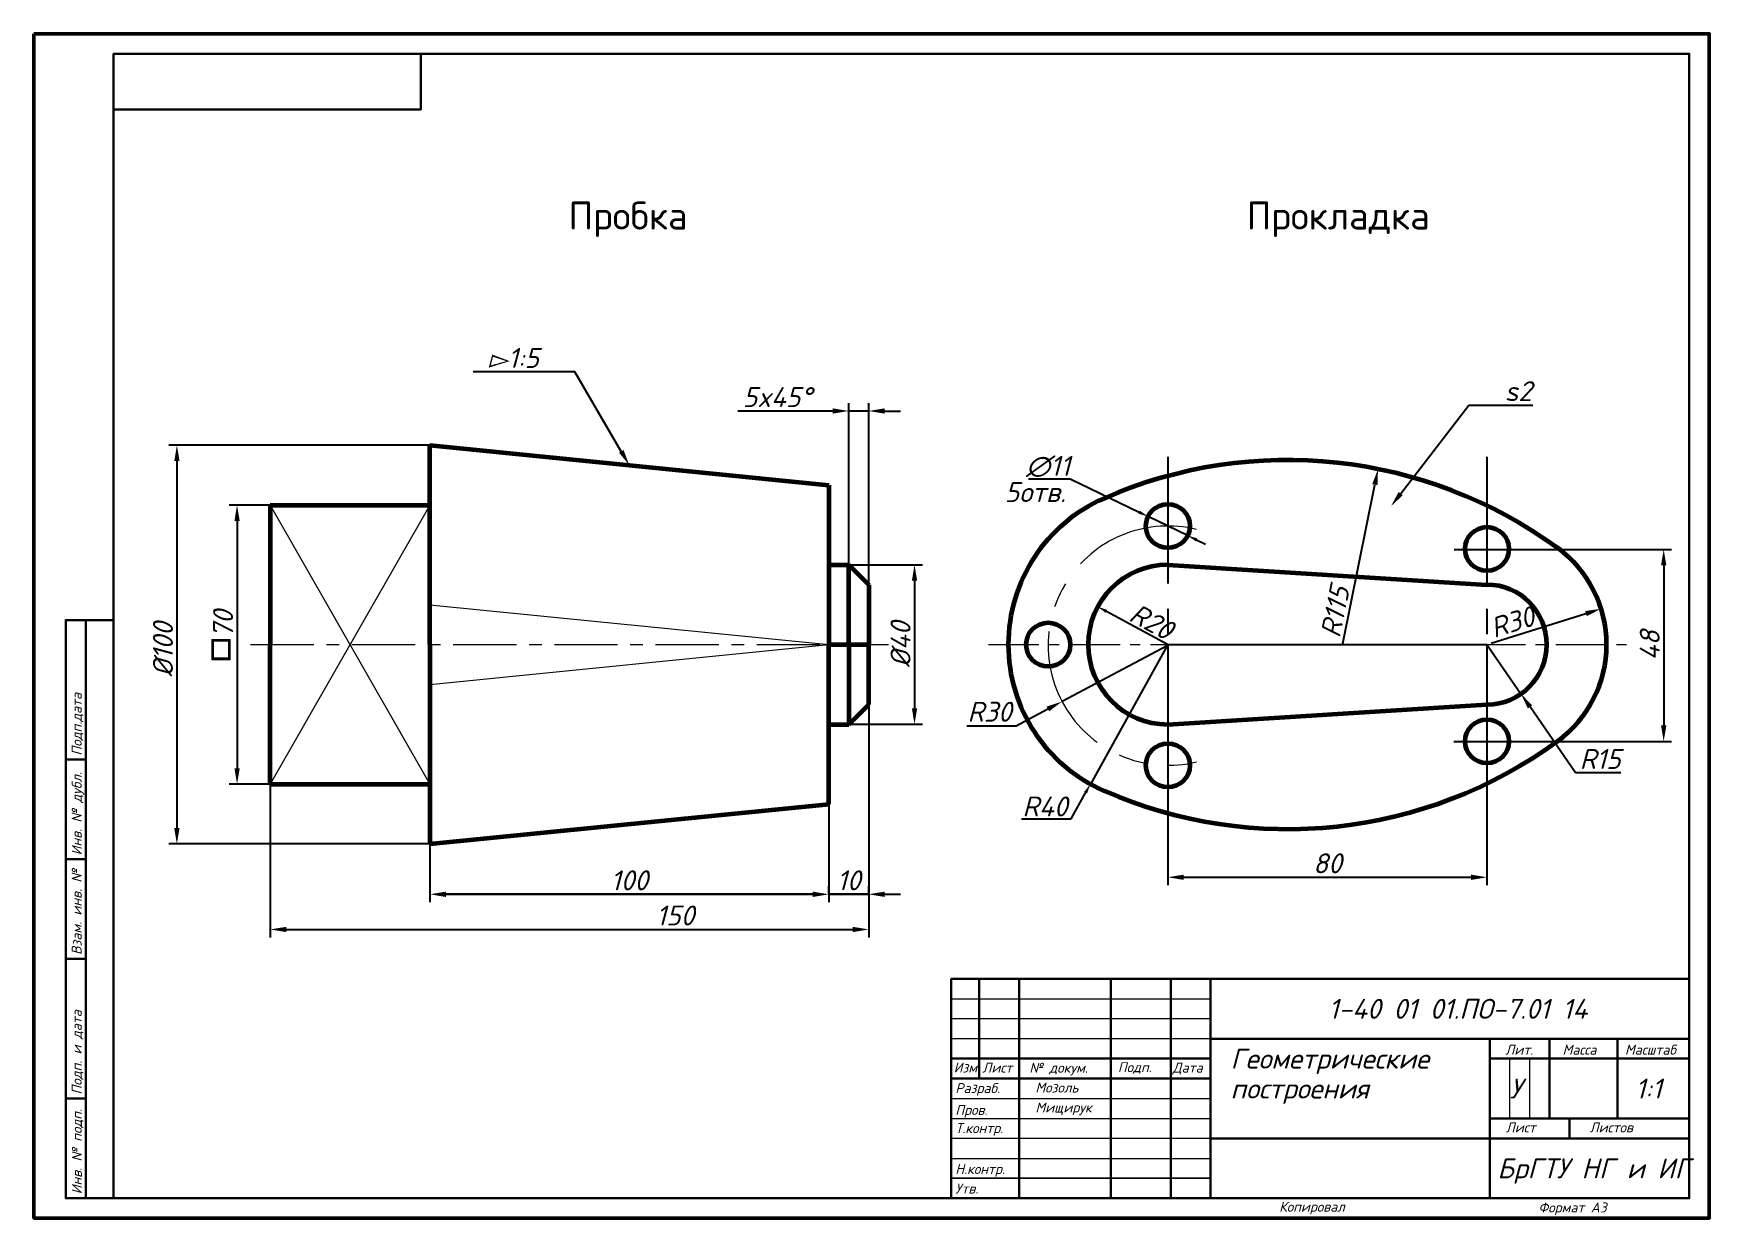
# Model space of a CAD drawing. Header units: millimetres. Extents: x -2 to 3464, y -388 to 765.
# Drawn here: x 6.4 to 430.6, y -367.6 to -70.6 of the extents above; entities that cross this region are included whole.
import ezdxf
from ezdxf import colors
from ezdxf.entities.mleader import LeaderData, LeaderLine
from ezdxf.math import Vec2, Vec3

# ---------------------------------------------------------------- set-up
doc = ezdxf.new("R2010")
doc.units = ezdxf.units.MM
doc.linetypes.add('осевая', pattern=[50.8, 31.75, -6.35, 6.35, -6.35])
doc.layers.add('MD_Видимые', color=7, linetype='Continuous', lineweight=50)
doc.styles.add('2.5мм', font='isocpeur.ttf', dxfattribs={"oblique": 15, "height": 2.5})
doc.styles.add('7мм', font='isocpeur.ttf', dxfattribs={"height": 7})
doc.styles.get("Standard").update_dxf_attribs({"font": 'isocpeur.ttf', "oblique": 15, "height": 5})
doc.dimstyles.new('ISO-25', dxfattribs={"dimtxt": 5, "dimasz": 2.5, "dimexe": 1.25, "dimexo": 0.625, "dimtad": 1, "dimtoh": 1, "dimtxsty": 'Standard', "dimcen": 2.5, "dimadec": 0, "dimazin": 0, "dimtfac": 1, "dimtmove": 0, "dimatfit": 3, "dimfxl": 1, "dimarcsym": 0})
doc.dimstyles.get("Standard").update_dxf_attribs({"dimtxt": 5, "dimasz": 4, "dimexe": 2, "dimexo": 0, "dimgap": 1, "dimtad": 1, "dimtoh": 1, "dimdec": 0, "dimzin": 0, "dimdsep": 46, "dimtxsty": 'Standard', "dimcen": 0, "dimadec": 0, "dimazin": 0, "dimtfac": 1, "dimtdec": 0, "dimtmove": 0, "dimatfit": 3, "dimfxl": 1, "dimtolj": 1, "dimtzin": 0, "dimarcsym": 0})

# ---------------------------------------------------------------- blocks, each defined once
blk = doc.blocks.new('*D101')
at = {"color": 0, "lineweight": -2, "transparency": 16777216}
for p, q in [((206.68, -165.18), (182.84, -165.18)), ((210.68, -208.75), (210.68, -163.18)), ((215.68, -165.18), (210.68, -165.18)), ((215.68, -208.75), (215.68, -163.18)), ((219.68, -165.18), (223.68, -165.18))]:
    blk.add_line(p, q, dxfattribs=at)
at = {"color": 0, "transparency": 16777216}
for points in [[(206.68, -164.51), (206.68, -165.84), (210.68, -165.18)], [(219.68, -164.51), (219.68, -165.84), (215.68, -165.18)]]:
    blk.add_solid(points, dxfattribs=at)
at = {"layer": 'Defpoints', "color": 0, "transparency": 16777216}
for p in [(210.68, -165.18), (210.68, -208.75), (215.68, -208.75)]:
    blk.add_point(p, dxfattribs=at)
at = {"color": 0, "lineweight": 13, "transparency": 16777216, "insert": (192.76, -161.68), "char_height": 5, "width": 9.8795, "attachment_point": 5}
blk.add_mtext('\\A1;5x45%%D', dxfattribs=at)
blk = doc.blocks.new('*D102')
at = {"color": 0, "lineweight": -2, "transparency": 16777216}
for p, q in [((105.68, -243.75), (105.68, -288.37)), ((205.68, -243.75), (205.68, -288.37)), ((201.68, -286.37), (109.68, -286.37))]:
    blk.add_line(p, q, dxfattribs=at)
at = {"color": 0, "transparency": 16777216}
for points in [[(109.68, -285.71), (109.68, -287.04), (105.68, -286.37)], [(201.68, -285.71), (201.68, -287.04), (205.68, -286.37)]]:
    blk.add_solid(points, dxfattribs=at)
at = {"layer": 'Defpoints', "color": 0, "transparency": 16777216}
for p in [(105.68, -243.75), (205.68, -243.75), (105.68, -286.37)]:
    blk.add_point(p, dxfattribs=at)
at = {"color": 0, "lineweight": 13, "transparency": 16777216, "insert": (155.68, -282.87), "char_height": 5, "attachment_point": 5}
blk.add_mtext('\\A1;100', dxfattribs=at)
blk = doc.blocks.new('*D96')
at = {"color": 0, "lineweight": -2, "transparency": 16777216}
for p, q in [((105.68, -258.12), (105.68, -288.37)), ((109.68, -286.37), (201.68, -286.37)), ((205.68, -286.37), (205.68, -284.37))]:
    blk.add_line(p, q, dxfattribs=at)
for points in [[(109.68, -285.71), (109.68, -287.04), (105.68, -286.37)], [(201.68, -285.71), (201.68, -287.04), (205.68, -286.37)]]:
    blk.add_solid(points, dxfattribs=at)
at = {"layer": 'Defpoints', "color": 0, "lineweight": -2, "transparency": 16777216}
for p in [(105.68, -258.12), (205.68, -286.37), (205.68, -286.37)]:
    blk.add_point(p, dxfattribs=at)
at = {"color": 0, "lineweight": 13, "transparency": 16777216, "insert": (155.68, -282.87), "char_height": 5, "attachment_point": 5}
blk.add_mtext('\\A1;100', dxfattribs=at)
blk = doc.blocks.new('*D97')
at = {"color": 0, "lineweight": -2, "transparency": 16777216}
for p, q in [((201.68, -286.37), (197.68, -286.37)), ((205.68, -286.37), (205.68, -284.37)), ((205.68, -286.37), (215.68, -286.37)), ((215.68, -286.37), (215.68, -284.37)), ((219.68, -286.37), (223.68, -286.37))]:
    blk.add_line(p, q, dxfattribs=at)
for points in [[(201.68, -285.71), (201.68, -287.04), (205.68, -286.37)], [(219.68, -285.71), (219.68, -287.04), (215.68, -286.37)]]:
    blk.add_solid(points, dxfattribs=at)
at = {"layer": 'Defpoints', "color": 0, "lineweight": -2, "transparency": 16777216}
for p in [(205.68, -286.37), (215.68, -286.37), (215.68, -286.37)]:
    blk.add_point(p, dxfattribs=at)
at = {"color": 0, "lineweight": 13, "transparency": 16777216, "insert": (210.68, -282.87), "char_height": 5, "attachment_point": 5}
blk.add_mtext('\\A1;10', dxfattribs=at)
blk = doc.blocks.new('*D103')
at = {"color": 0, "lineweight": -2, "transparency": 16777216}
for p, q in [((210.68, -203.75), (229.17, -203.75)), ((227.17, -207.75), (227.17, -239.75)), ((210.68, -243.75), (229.17, -243.75))]:
    blk.add_line(p, q, dxfattribs=at)
at = {"color": 0, "transparency": 16777216}
for points in [[(226.51, -207.75), (227.84, -207.75), (227.17, -203.75)], [(226.51, -239.75), (227.84, -239.75), (227.17, -243.75)]]:
    blk.add_solid(points, dxfattribs=at)
at = {"layer": 'Defpoints', "color": 0, "transparency": 16777216}
for p in [(210.68, -203.75), (210.68, -243.75), (227.17, -243.75)]:
    blk.add_point(p, dxfattribs=at)
at = {"color": 0, "lineweight": 13, "transparency": 16777216, "insert": (223.67, -223.75), "char_height": 5, "attachment_point": 5, "rotation": 90}
blk.add_mtext('\\A1;%%C40', dxfattribs=at)
blk = doc.blocks.new('*D98')
at = {"color": 0, "lineweight": -2, "transparency": 16777216}
for p, q in [((362.42, -199.9), (416.98, -199.9)), ((414.98, -203.9), (414.98, -244.02)), ((362.41, -248.02), (416.98, -248.02))]:
    blk.add_line(p, q, dxfattribs=at)
at = {"color": 0, "transparency": 16777216}
for points in [[(414.32, -203.9), (415.65, -203.9), (414.98, -199.9)], [(414.32, -244.02), (415.65, -244.02), (414.98, -248.02)]]:
    blk.add_solid(points, dxfattribs=at)
at = {"layer": 'Defpoints', "color": 0, "transparency": 16777216}
for p in [(362.42, -199.9), (362.41, -248.02), (414.98, -248.02)]:
    blk.add_point(p, dxfattribs=at)
at = {"color": 0, "lineweight": 13, "transparency": 16777216, "insert": (411.48, -223.96), "char_height": 5, "attachment_point": 5, "rotation": 90}
blk.add_mtext('\\A1;48', dxfattribs=at)
blk = doc.blocks.new('*D104')
at = {"color": 0, "lineweight": -2, "transparency": 16777216}
for p, q in [((290.68, -223.75), (290.68, -284.1)), ((370.68, -223.75), (370.68, -284.1)), ((294.68, -282.1), (366.68, -282.1))]:
    blk.add_line(p, q, dxfattribs=at)
at = {"color": 0, "transparency": 16777216}
for points in [[(294.68, -281.44), (294.68, -282.77), (290.68, -282.1)], [(366.68, -281.44), (366.68, -282.77), (370.68, -282.1)]]:
    blk.add_solid(points, dxfattribs=at)
at = {"layer": 'Defpoints', "color": 0, "transparency": 16777216}
for p in [(290.68, -223.75), (370.68, -223.75), (370.68, -282.1)]:
    blk.add_point(p, dxfattribs=at)
at = {"color": 0, "lineweight": 13, "transparency": 16777216, "insert": (330.68, -278.6), "char_height": 5, "attachment_point": 5}
blk.add_mtext('\\A1;80', dxfattribs=at)
blk = doc.blocks.new('*D105')
at = {"color": 0, "lineweight": -2, "transparency": 16777216}
for p, q in [((290.68, -224.02), (264.15, -238.03)), ((252.65, -244.1), (260.61, -239.89)), ((240.31, -244.1), (252.65, -244.1))]:
    blk.add_line(p, q, dxfattribs=at)
blk.add_solid([(260.3, -239.3), (260.92, -240.48), (264.15, -238.03)], dxfattribs=at)
at = {"layer": 'Defpoints', "color": 0, "lineweight": -2, "transparency": 16777216}
for p in [(290.68, -224.02), (264.15, -238.03)]:
    blk.add_point(p, dxfattribs=at)
at = {"color": 0, "lineweight": 13, "transparency": 16777216, "insert": (245.98, -240.6), "char_height": 5, "attachment_point": 5}
blk.add_mtext('\\A1;R30', dxfattribs=at)
blk = doc.blocks.new('*D99')
at = {"color": 0, "lineweight": -2, "transparency": 16777216}
for p, q in [((370.68, -223.75), (379.2, -236.1)), ((392.89, -255.94), (381.47, -239.39)), ((404.23, -255.94), (392.89, -255.94))]:
    blk.add_line(p, q, dxfattribs=at)
blk.add_solid([(382.02, -239.01), (380.92, -239.77), (379.2, -236.1)], dxfattribs=at)
at = {"layer": 'Defpoints', "color": 0, "lineweight": -2, "transparency": 16777216}
for p in [(370.68, -223.75), (379.2, -236.1)]:
    blk.add_point(p, dxfattribs=at)
at = {"color": 0, "lineweight": 13, "transparency": 16777216, "insert": (399.06, -252.44), "char_height": 5, "attachment_point": 5}
blk.add_mtext('\\A1;R15', dxfattribs=at)
blk = doc.blocks.new('*D106')
at = {"color": 0, "lineweight": -2, "transparency": 16777216}
blk.add_line((371.7, -223.43), (395.49, -215.98), dxfattribs=at)
blk.add_solid([(395.29, -215.34), (395.69, -216.61), (399.3, -214.78)], dxfattribs=at)
at = {"layer": 'Defpoints', "color": 0, "lineweight": -2, "transparency": 16777216}
for p in [(399.3, -214.78), (370.68, -223.75)]:
    blk.add_point(p, dxfattribs=at)
at = {"color": 0, "lineweight": 13, "transparency": 16777216, "insert": (377.02, -218.1), "char_height": 5, "attachment_point": 5, "rotation": 17.4013}
blk.add_mtext('\\A1;R30', dxfattribs=at)
blk = doc.blocks.new('*D107')
at = {"color": 0, "lineweight": -2, "transparency": 16777216}
blk.add_line((334.56, -223.48), (342.57, -183.67), dxfattribs=at)
blk.add_solid([(341.92, -183.54), (343.23, -183.8), (343.36, -179.75)], dxfattribs=at)
at = {"layer": 'Defpoints', "color": 0, "lineweight": -2, "transparency": 16777216}
for p in [(343.36, -179.75), (320.68, -292.49)]:
    blk.add_point(p, dxfattribs=at)
at = {"color": 0, "lineweight": 13, "transparency": 16777216, "insert": (332.6, -215.52), "char_height": 5, "attachment_point": 5, "rotation": 78.6224}
blk.add_mtext('\\A1;R115', dxfattribs=at)
blk = doc.blocks.new('*D108')
at = {"color": 0, "lineweight": -2, "transparency": 16777216}
for p, q in [((255.73, -182.21), (266.19, -182.21)), ((266.19, -182.21), (283.47, -190.54)), ((295.63, -196.41), (285.72, -191.63)), ((297.88, -197.49), (300.14, -198.58))]:
    blk.add_line(p, q, dxfattribs=at)
for points in [[(283.65, -190.17), (283.29, -190.92), (285.72, -191.63)], [(298.06, -197.12), (297.7, -197.87), (295.63, -196.41)]]:
    blk.add_solid(points, dxfattribs=at)
at = {"layer": 'Defpoints', "color": 0, "lineweight": -2, "transparency": 16777216}
for p in [(285.72, -191.63), (295.63, -196.41)]:
    blk.add_point(p, dxfattribs=at)
at = {"color": 0, "lineweight": 13, "transparency": 16777216, "insert": (260.65, -179.09), "char_height": 5, "attachment_point": 5}
blk.add_mtext('∅11', dxfattribs=at)
blk = doc.blocks.new('*D109')
at = {"color": 0, "lineweight": -2, "transparency": 16777216}
blk.add_line((290.63, -223.72), (275.29, -215.43), dxfattribs=at)
blk.add_solid([(275.48, -215.06), (275.09, -215.79), (273.09, -214.24)], dxfattribs=at)
at = {"layer": 'Defpoints', "color": 0, "lineweight": -2, "transparency": 16777216}
for p in [(273.09, -214.24), (290.68, -223.75)]:
    blk.add_point(p, dxfattribs=at)
at = {"color": 0, "lineweight": 13, "transparency": 16777216, "insert": (286.58, -217.98), "char_height": 5, "attachment_point": 5, "rotation": 331.5849}
blk.add_mtext('R20', dxfattribs=at)
blk = doc.blocks.new('*D110')
at = {"color": 0, "lineweight": -2, "transparency": 16777216}
for p, q in [((290.68, -223.75), (271.26, -258.73)), ((266.41, -267.47), (270.05, -260.91)), ((253.95, -267.47), (266.41, -267.47))]:
    blk.add_line(p, q, dxfattribs=at)
blk.add_solid([(269.69, -260.71), (270.42, -261.11), (271.26, -258.73)], dxfattribs=at)
at = {"layer": 'Defpoints', "color": 0, "lineweight": -2, "transparency": 16777216}
for p in [(290.68, -223.75), (271.26, -258.73)]:
    blk.add_point(p, dxfattribs=at)
at = {"color": 0, "lineweight": 13, "transparency": 16777216, "insert": (259.87, -264.34), "char_height": 5, "attachment_point": 5}
blk.add_mtext('R40', dxfattribs=at)
blk = doc.blocks.new('*D100')
at = {"color": 0, "lineweight": -2, "transparency": 16777216}
for p, q in [((215.68, -238.75), (215.68, -297.19)), ((65.68, -258.75), (65.68, -297.19)), ((69.68, -295.19), (211.68, -295.19))]:
    blk.add_line(p, q, dxfattribs=at)
at = {"color": 0, "transparency": 16777216}
for points in [[(69.68, -294.53), (69.68, -295.86), (65.68, -295.19)], [(211.68, -294.53), (211.68, -295.86), (215.68, -295.19)]]:
    blk.add_solid(points, dxfattribs=at)
at = {"layer": 'Defpoints', "color": 0, "transparency": 16777216}
for p in [(215.68, -238.75), (65.68, -258.75), (215.68, -295.19)]:
    blk.add_point(p, dxfattribs=at)
at = {"color": 0, "lineweight": 13, "transparency": 16777216, "insert": (167.18, -291.69), "char_height": 5, "attachment_point": 5}
blk.add_mtext('\\A1;150', dxfattribs=at)
blk = doc.blocks.new('*D111')
at = {"color": 0, "lineweight": -2, "transparency": 16777216}
for p, q in [((105.68, -173.75), (40.26, -173.75)), ((42.26, -177.75), (42.26, -269.75)), ((105.68, -273.75), (40.26, -273.75))]:
    blk.add_line(p, q, dxfattribs=at)
at = {"color": 0, "transparency": 16777216}
for points in [[(41.59, -177.75), (42.93, -177.75), (42.26, -173.75)], [(41.59, -269.75), (42.93, -269.75), (42.26, -273.75)]]:
    blk.add_solid(points, dxfattribs=at)
at = {"layer": 'Defpoints', "color": 0, "transparency": 16777216}
for p in [(105.68, -173.75), (42.26, -273.75), (105.68, -273.75)]:
    blk.add_point(p, dxfattribs=at)
at = {"color": 0, "lineweight": 13, "transparency": 16777216, "insert": (38.76, -225), "char_height": 5, "attachment_point": 5, "rotation": 90}
blk.add_mtext('\\A1;%%C100', dxfattribs=at)
blk = doc.blocks.new('*D112')
at = {"color": 0, "lineweight": -2, "transparency": 16777216}
for p, q in [((65.68, -188.75), (55.34, -188.75)), ((57.34, -192.75), (57.34, -254.75)), ((65.68, -258.75), (55.34, -258.75))]:
    blk.add_line(p, q, dxfattribs=at)
at = {"color": 0, "transparency": 16777216}
for points in [[(56.68, -192.75), (58.01, -192.75), (57.34, -188.75)], [(56.68, -254.75), (58.01, -254.75), (57.34, -258.75)]]:
    blk.add_solid(points, dxfattribs=at)
at = {"layer": 'Defpoints', "color": 0, "transparency": 16777216}
for p in [(65.68, -188.75), (57.34, -258.75), (65.68, -258.75)]:
    blk.add_point(p, dxfattribs=at)
at = {"color": 0, "lineweight": 13, "transparency": 16777216, "insert": (53.84, -218.61), "char_height": 5, "attachment_point": 5, "rotation": 90}
blk.add_mtext('\\A1;70', dxfattribs=at)

msp = doc.modelspace()

# ---------------------------------------------------------------- linework, layer by layer
at = {"lineweight": 60}
for p, q in [((105.677, -223.753), (105.677, -173.753)), ((105.677, -173.753), (205.677, -183.753)), ((205.677, -183.753), (205.677, -223.753)), ((65.677, -188.753), (65.677, -223.753)), ((65.677, -188.753), (105.677, -188.753)), ((205.677, -203.753), (210.677, -203.753)), ((210.677, -223.753), (210.677, -203.753)), ((210.677, -203.753), (215.677, -208.753)), ((290.677, -203.753), (370.677, -208.753)), ((215.677, -208.753), (215.677, -223.753)), ((65.677, -258.753), (65.677, -223.753)), ((105.677, -223.753), (105.677, -273.753)), ((205.677, -223.753), (215.677, -223.753)), ((205.677, -263.753), (205.677, -223.753)), ((210.677, -223.753), (210.677, -243.753)), ((215.677, -238.753), (215.677, -223.753)), ((210.677, -243.753), (215.677, -238.753)), ((290.677, -243.753), (370.677, -238.753)), ((205.677, -243.753), (210.677, -243.753)), ((65.677, -258.753), (105.677, -258.753)), ((105.677, -273.753), (205.677, -263.753))]:
    msp.add_line(p, q, dxfattribs=at)
at = {"lineweight": 50}
for p, q in [((105.677, -173.753), (205.677, -183.753)), ((105.677, -188.753), (105.677, -188.753)), ((105.677, -189.381), (105.677, -223.753)), ((105.677, -189.381), (105.677, -189.381)), ((205.677, -223.753), (205.677, -203.753)), ((105.677, -223.753), (105.677, -213.753)), ((105.677, -258.124), (105.677, -223.753)), ((105.677, -223.753), (105.677, -233.753)), ((205.677, -223.753), (215.677, -223.753)), ((205.677, -223.753), (205.677, -243.753)), ((105.677, -258.124), (105.677, -258.124)), ((105.677, -258.753), (105.677, -258.753)), ((105.677, -273.753), (205.677, -263.753))]:
    msp.add_line(p, q, dxfattribs=at)
at = {"linetype": 'осевая'}
for p, q in [((290.677, -176.706), (290.677, -271.33)), ((370.677, -176.706), (370.677, -271.33))]:
    msp.add_line(p, q, dxfattribs=at)
at = {"lineweight": 13}
for p, q in [((105.677, -188.753), (65.677, -258.753)), ((65.677, -188.753), (105.677, -258.753)), ((105.677, -213.753), (205.677, -223.753)), ((105.677, -233.753), (205.677, -223.753)), ((236.396, -312.591), (301.396, -312.591)), ((301.396, -317.591), (236.396, -317.591))]:
    msp.add_line(p, q, dxfattribs=at)
for p, q in [((430.64, -220.111), (430.64, -220.111)), ((290.677, -223.753), (370.677, -223.753)), ((370.677, -223.753), (370.677, -247.753)), ((215.677, -286.373), (205.677, -286.373)), ((301.396, -312.591), (301.396, -317.591)), ((301.396, -322.591), (301.396, -332.591)), ((371.396, -330.091), (371.396, -325.091)), ((371.396, -325.091), (371.396, -330.091)), ((301.396, -332.591), (301.396, -330.091)), ((301.396, -330.091), (301.396, -332.591)), ((371.396, -327.591), (371.396, -332.591)), ((253.396, -332.591), (253.396, -333.591)), ((371.396, -337.591), (371.396, -332.591)), ((371.396, -332.591), (371.396, -342.591)), ((371.396, -332.591), (371.396, -337.591)), ((253.396, -337.591), (253.396, -336.091)), ((301.396, -340.091), (301.396, -337.591)), ((301.396, -337.591), (301.396, -340.091)), ((371.396, -345.091), (371.396, -340.091)), ((371.396, -340.091), (371.396, -345.091)), ((371.396, -347.591), (371.396, -346.255))]:
    msp.add_line(p, q)
at = {"linetype": 'осевая', "lineweight": 13, "ltscale": 0.5}
msp.add_line((60.677, -223.753), (220.677, -223.753), dxfattribs=at)
at = {"linetype": 'осевая', "lineweight": 13, "ltscale": 0.4}
msp.add_line((245.677, -223.753), (405.677, -223.753), dxfattribs=at)
msp.add_lwpolyline([(26.396, -362.591), (421.396, -362.591), (421.396, -75.591), (26.396, -75.591)], close=True)
for points in [[(26.396, -75.591), (26.396, -89.591)], [(26.396, -89.591), (33.396, -89.591), (103.396, -89.591), (103.396, -75.591)], [(14.396, -362.591), (19.396, -362.591), (19.396, -217.591)], [(14.396, -277.591), (19.396, -277.591), (19.396, -252.591), (14.396, -252.591)], [(421.396, -362.591), (421.396, -342.591), (421.396, -273.108)], [(14.396, -302.591), (19.396, -302.591)], [(421.396, -307.591), (421.396, -322.591), (301.396, -322.591)], [(421.396, -362.591), (421.396, -307.591)], [(236.396, -322.591), (236.396, -327.591), (301.396, -327.591)], [(236.396, -327.591), (236.396, -332.591), (301.396, -332.591)], [(14.396, -337.591), (19.396, -337.591)]]:
    msp.add_lwpolyline(points)
at = {"lineweight": 50}
for points in [[(65.677, -188.753), (65.677, -188.753)], [(65.677, -258.753), (65.677, -258.753)]]:
    msp.add_lwpolyline(points, dxfattribs=at)
at = {"lineweight": 30}
msp.add_lwpolyline([(26.396, -362.591), (14.396, -362.591), (14.396, -217.591), (26.396, -217.591)], dxfattribs=at)
msp.add_lwpolyline([(421.396, -362.591), (236.396, -362.591), (236.396, -307.591), (421.396, -307.591)], close=True, dxfattribs=at)
at = {"lineweight": 25}
for points in [[(236.396, -362.591), (253.396, -362.591), (253.396, -307.591)], [(236.396, -362.591), (276.396, -362.591), (276.396, -307.591)], [(236.396, -307.591), (243.396, -307.591), (243.396, -332.591)], [(236.396, -307.591), (236.396, -362.591), (236.396, -307.591)], [(276.396, -362.591), (291.396, -362.591), (291.396, -307.591)], [(236.396, -362.591), (371.396, -362.591), (371.396, -322.591)], [(386.396, -342.591), (386.396, -342.591), (386.396, -322.591)], [(403.396, -342.591), (403.396, -327.591), (403.396, -322.591)], [(236.396, -332.591), (301.396, -332.591), (301.396, -327.591), (243.396, -327.591), (243.396, -332.591), (236.396, -332.591), (236.396, -327.591), (243.396, -327.591)], [(421.396, -342.591), (421.396, -327.591), (371.396, -327.591)], [(421.396, -347.591), (421.396, -342.591), (371.396, -342.591)], [(371.396, -347.591), (391.396, -347.591), (391.396, -342.591)], [(301.396, -347.591), (371.396, -347.591), (421.396, -347.591)]]:
    msp.add_lwpolyline(points, dxfattribs=at)
at = {"lineweight": 15}
msp.add_lwpolyline([(301.396, -307.591), (301.396, -362.591)], dxfattribs=at)
at = {"lineweight": 13}
for points in [[(301.396, -322.591), (236.396, -322.591)], [(236.396, -332.591), (236.396, -337.591), (301.396, -337.591)], [(236.396, -337.591), (236.396, -342.591), (301.396, -342.591)], [(421.396, -347.591), (301.396, -347.591), (236.396, -347.591)], [(236.396, -362.591), (236.396, -357.591), (301.396, -357.591), (236.396, -357.591), (236.396, -352.591), (301.396, -352.591)]]:
    msp.add_lwpolyline(points, dxfattribs=at)
at = {"lineweight": 60}
for centre in [(290.677, -194.018), (370.677, -199.753), (260.678, -223.753), (370.677, -248.018), (290.677, -254.018)]:
    msp.add_circle(centre, 5.5, dxfattribs=at)
for centre, radius, start, end in [((320.677, -292.492), 115, 53.96812, 113.57818), ((290.677, -223.753), 40, 113.57818, 246.42182), ((370.677, -223.753), 30, 306.03188, 53.96812), ((290.677, -223.753), 20, 90, 270), ((370.677, -223.753), 15, 270, 90), ((320.677, -155.014), 115, 246.42182, 306.03188)]:
    msp.add_arc(centre, radius, start, end, dxfattribs=at)
at = {"linetype": 'осевая', "lineweight": 13}
msp.add_arc((290.677, -224.018), 30, 76.1598, 283.83227, dxfattribs=at)
msp.add_arc((290.677, -224.018), 75, 179.79748, 180)
msp.add_arc((290.677, -224.018), 75, 179.79748, 180)
at = {"layer": 'MD_Видимые', "lineweight": 13}
for p, q in [((376.396, -342.591), (376.396, -327.591)), ((381.396, -342.591), (381.396, -327.591))]:
    msp.add_line(p, q, dxfattribs=at)
at = {"layer": 'MD_Видимые'}
msp.add_lwpolyline([(6.396, -70.591), (426.396, -70.591), (426.396, -367.591), (6.396, -367.591)], close=True, dxfattribs=at)
at = {"layer": 'MD_Видимые', "lineweight": 30}
for points in [[(14.396, -362.591), (19.396, -362.591), (19.396, -217.591), (14.396, -217.591), (14.396, -252.591), (19.396, -252.591), (14.396, -252.591), (14.396, -277.591), (19.396, -277.591), (14.396, -277.591), (14.396, -302.591), (19.396, -302.591), (14.396, -302.591), (14.396, -337.591), (19.396, -337.591), (14.396, -337.591), (14.396, -362.591), (26.396, -362.591), (26.396, -75.591), (103.396, -75.591), (103.396, -89.591), (26.396, -89.591), (26.396, -75.591), (421.396, -75.591), (421.396, -362.591), (26.396, -362.591)], [(236.396, -362.591), (236.396, -307.591), (301.396, -307.591), (301.396, -362.591), (291.396, -362.591), (291.396, -307.591), (276.396, -307.591), (276.396, -362.591), (253.396, -362.591), (253.396, -307.591), (236.396, -307.591), (236.396, -362.591), (253.396, -362.591)], [(243.396, -307.591), (243.396, -332.591), (236.396, -332.591), (236.396, -327.591), (243.396, -327.591), (253.396, -327.591), (253.396, -332.591), (243.396, -332.591), (276.396, -332.591), (276.396, -327.591), (253.396, -327.591), (291.396, -327.591), (291.396, -332.591), (276.396, -332.591), (301.396, -332.591), (301.396, -327.591), (291.396, -327.591)], [(301.396, -322.591), (371.396, -322.591), (371.396, -347.591), (301.396, -347.591), (371.396, -347.591), (371.396, -362.591), (371.396, -347.591), (421.396, -347.591), (421.396, -342.591), (371.396, -342.591), (391.396, -342.591), (391.396, -347.591), (391.396, -342.591), (403.396, -342.591), (403.396, -322.591), (421.396, -322.591), (371.396, -322.591), (371.396, -327.591), (421.396, -327.591), (386.396, -327.591), (386.396, -322.591), (386.396, -342.591), (371.396, -342.591)]]:
    msp.add_lwpolyline(points, dxfattribs=at)

# ---------------------------------------------------------------- texts
at = {"style": '2.5мм', "oblique": 15}
for s, p in [('Подп.дата', (18.396, -251.591)), ('Инв. № дубл.', (18.396, -276.591)), ('Взам. инв. №', (18.396, -301.591)), ('Подп. и дата', (18.396, -336.591)), ('Инв. № подп.', (18.431, -361.592))]:
    msp.add_text(s, height=2.5, rotation=90, dxfattribs=at).set_placement(p)
for s, p in [('Изм.', (236.983, -331.071)), ('Лист', (244.169, -331.091))]:
    msp.add_text(s, height=2.5, dxfattribs=at).set_placement(p)
at = {"attachment_point": 1}
for s, width, gutter_width, heights, insert, char_height, style in [('Пробка', 30, 35, [0], (140.419, -112.671), 7, '7мм'), ('Прокладка', 30, 35, [0], (310.419, -112.671), 7, '7мм'), ('Лит.', 15, 12.5, [0], (375.259, -324.091), 2.5, '2.5мм'), ('Масса', 17, 12.5, [0], (389.624, -324.091), 2.5, '2.5мм'), ('Масштаб', 18, 12.5, [0], (405.266, -324.091), 2.5, '2.5мм'), ('\\pxi-3,l4,t3;№^Iдокум.', 23, 12.5, [2.413], (253.445, -328.631), 2.5, '2.5мм'), ('Подп.', 15, 12.5, [0], (278.146, -328.488), 2.5, '2.5мм'), ('Разраб.', 17, 12.5, [0], (237.396, -333.732), 2.5, '2.5мм'), ('Мозоль', 23, 12.5, [0], (257.461, -333.591), 2.5, '2.5мм'), ('Пров.', 17, 12.5, [0], (237.396, -339.201), 2.5, '2.5мм'), ('Мищирук', 23, 12.5, [0], (257.461, -338.591), 2.5, '2.5мм'), ('Лист', 20, 12.5, [0], (375.365, -343.591), 2.5, '2.5мм'), ('Листов', 30, 12.5, [0], (396.396, -343.591), 2.5, '2.5мм'), ('Т.контр.', 16, 12.5, [0], (237.396, -343.766), 2.5, '2.5мм'), ('Н.контр.', 16, 12.5, [0], (237.396, -354.007), 2.5, '2.5мм'), ('Утв.', 16, 12.5, [0], (237.396, -358.916), 2.5, '2.5мм')]:
    msp.add_mtext_dynamic_manual_height_columns(s, width=width, gutter_width=gutter_width, heights=heights, dxfattribs=dict(at, insert=insert, char_height=char_height, style=style))
at = {"char_height": 5, "attachment_point": 1}
for s, width, insert in [('\\pxtc1,4;5отв.', 22.78057, (249.784, -183.012)), ('1-40 01 01.ПО-7.01 14', 120, (330.954, -312.591)), ('Геометрические', 70, (306.396, -325.091)), ('построения', 70, (306.396, -332.591)), ('У', 5, (376.396, -332.591)), ('1:1', 18, (407.87, -332.591)), ('БрГТУ НГ и ИГ', 55, (373.277, -352.591))]:
    msp.add_mtext_dynamic_manual_height_columns(s, width=width, gutter_width=25, heights=[0], dxfattribs=dict(at, insert=insert))
at = {"insert": (49.621, -228.422), "char_height": 7, "attachment_point": 1, "rotation": 90, "style": '7мм'}
msp.add_mtext_dynamic_manual_height_columns('{\\H0.95833x;□}', width=6.15487, gutter_width=35, heights=[0], dxfattribs=at)
at = {"insert": (291.868, -328.582), "char_height": 2.5, "attachment_point": 1, "style": '2.5мм'}
msp.add_mtext('Дата', dxfattribs=at)
at = {"layer": 'MD_Видимые', "char_height": 2.5, "attachment_point": 1, "style": '2.5мм'}
for s, width, insert in [('Копировал', 19.92422, (318.58, -363.481)), ('Формат А3', 48.12565, (383.564, -363.666))]:
    msp.add_mtext_dynamic_manual_height_columns(s, width=width, gutter_width=12.5, heights=[0], dxfattribs=dict(at, insert=insert))

# ---------------------------------------------------------------- dimensions: what is measured, and where the dimension line sits
at = {"lineweight": 13}
dim = msp.add_linear_dim(base=(210.677, -165.175), p1=(215.677, -208.753), p2=(210.677, -208.753), text='5x45%%D', dimstyle='Standard', dxfattribs=at)
dim.commit()
dim.dimension.update_dxf_attribs({"geometry": '*D101', "text_midpoint": (192.757, -161.675)})
dim = msp.add_linear_dim(base=(42.259, -273.753), p1=(105.677, -173.753), p2=(105.677, -273.753), angle=90, text='%%C<>', dimstyle='Standard', dxfattribs=at)
dim.commit()
dim.dimension.update_dxf_attribs({"geometry": '*D111', "text_midpoint": (42.259, -225.001), "dimtype": 160})
dim = msp.add_diameter_dim_2p(p1=(295.631, -196.406), p2=(285.723, -191.63), dimstyle='ISO-25', dxfattribs=at)
dim.commit()
dim.dimension.update_dxf_attribs({"geometry": '*D108', "text_midpoint": (260.645, -182.214), "dimtype": 163})
for center, mpoint, dimstyle, picture, middle in [((320.677, -292.492), (343.364, -179.751), 'Standard', '*D107', (336.027, -216.21)), ((290.677, -223.753), (273.087, -214.236), 'ISO-25', '*D109', (285.089, -220.729)), ((370.677, -223.753), (399.304, -214.781), 'Standard', '*D106', (378.062, -221.438)), ((370.677, -223.753), (379.195, -236.099), 'Standard', '*D99', (399.057, -255.944))]:
    dim = msp.add_radius_dim(center=center, mpoint=mpoint, dimstyle=dimstyle, dxfattribs=at)
    dim.commit()
    dim.dimension.update_dxf_attribs({"geometry": picture, "text_midpoint": middle, "dimtype": 164})
dim = msp.add_linear_dim(base=(57.344, -258.753), p1=(65.677, -188.753), p2=(65.677, -258.753), angle=90, dimstyle='Standard', dxfattribs=at)
dim.commit()
dim.dimension.update_dxf_attribs({"geometry": '*D112', "text_midpoint": (57.344, -218.606), "dimtype": 160})
dim = msp.add_linear_dim(base=(414.985, -248.018), p1=(362.417, -199.896), p2=(362.412, -248.018), angle=90, dimstyle='Standard', dxfattribs=at)
dim.commit()
dim.dimension.update_dxf_attribs({"geometry": '*D98', "text_midpoint": (411.485, -223.957)})
dim = msp.add_linear_dim(base=(227.173, -243.753), p1=(210.677, -203.753), p2=(210.677, -243.753), angle=90, text='%%C<>', dimstyle='Standard', dxfattribs=at)
dim.commit()
dim.dimension.update_dxf_attribs({"geometry": '*D103', "text_midpoint": (223.673, -223.753)})
for center, mpoint, dimstyle, picture, middle in [((290.677, -224.018), (264.148, -238.025), 'Standard', '*D105', (245.982, -240.595)), ((290.677, -223.753), (271.264, -258.726), 'ISO-25', '*D110', (259.866, -264.345))]:
    dim = msp.add_radius_dim(center=center, mpoint=mpoint, dimstyle=dimstyle, dxfattribs=at)
    dim.commit()
    dim.dimension.update_dxf_attribs({"geometry": picture, "text_midpoint": middle})
for base, p1, p2, picture, middle in [((370.677, -282.102), (290.677, -223.753), (370.677, -223.753), '*D104', (330.677, -278.602)), ((105.677, -286.373), (205.677, -243.753), (105.677, -243.753), '*D102', (155.677, -282.873))]:
    dim = msp.add_linear_dim(base=base, p1=p1, p2=p2, dimstyle='Standard', dxfattribs=at)
    dim.commit()
    dim.dimension.update_dxf_attribs({"geometry": picture, "text_midpoint": middle})
dim = msp.add_linear_dim(base=(215.677, -295.193), p1=(65.677, -258.753), p2=(215.677, -238.753), dimstyle='Standard', dxfattribs=at)
dim.commit()
dim.dimension.update_dxf_attribs({"geometry": '*D100', "text_midpoint": (167.182, -295.193), "dimtype": 160})
for base, p1, p2, picture, middle in [((205.677, -286.373), (105.677, -258.124), (205.677, -286.373), '*D96', (155.677, -282.873)), ((215.677, -286.373), (205.677, -286.373), (215.677, -286.373), '*D97', (210.677, -282.873))]:
    dim = msp.add_linear_dim(base=base, p1=p1, p2=p2, dimstyle='Standard', override={"dimtmove": 1}, dxfattribs=at)
    dim.commit()
    dim.dimension.update_dxf_attribs({"geometry": picture, "text_midpoint": middle})

# ---------------------------------------------------------------- leaders
ml = msp.add_multileader_mtext('Standard', dxfattribs=at)
ml.set_content('{\\H0.95833x;▻}1:5', color=256)
ml.set_leader_properties()
ml.build(insert=Vec2(0, 0))
ml.multileader.update_dxf_attribs({"text_left_attachment_type": 5, "text_right_attachment_type": 5})
ctx = ml.context
ctx.base_point, ctx.char_height, ctx.landing_gap_size, ctx.plane_origin = Vec3(117.991, -155.373), 5, 1, Vec3(155.677, -178.753)
ctx.left_attachment, ctx.right_attachment, ctx.text_align_type = 5, 5, 2
notes = []
notes.append((ctx, [(0, (1, 1, 0), (142.021, -155.373), (-1, 0), 8, [(0, [(155.677, -178.753)], 0, [])])]))
ctx.mtext.insert, ctx.mtext.alignment, ctx.mtext.flow_direction = Vec3(133.021, -149.373), 3, 5
ml = msp.add_multileader_mtext('Standard', dxfattribs=at)
ml.set_content('s2', color=256)
ml.set_leader_properties()
ml.build(insert=Vec2(0, 0))
ml.multileader.update_dxf_attribs({"text_left_attachment_type": 5, "text_right_attachment_type": 5})
ctx = ml.context
ctx.base_point, ctx.char_height, ctx.landing_gap_size, ctx.plane_origin = Vec3(374.107, -163.702), 5, 1, Vec3(346.614, -189.059)
ctx.left_attachment, ctx.right_attachment = 5, 5
notes.append((ctx, [(0, (1, 1, 0), (366.107, -163.702), (1, 0), 8, [(0, [(346.614, -189.059)], 0, [])])]))
ctx.mtext.insert, ctx.mtext.flow_direction = Vec3(375.107, -157.702), 5
for ctx, leaders in notes:
    for number, flags, end, landing, length, lines in leaders:
        leader = LeaderData()
        leader.index, (leader.has_last_leader_line, leader.has_dogleg_vector, leader.attachment_direction) = number, flags
        leader.last_leader_point, leader.dogleg_vector, leader.dogleg_length = Vec3(end), Vec3(landing), length
        for number, points, colour, breaks in lines:
            line = LeaderLine()
            line.index, line.vertices, line.color, line.breaks = number, Vec3.list(points), colors.encode_raw_color(colour), breaks
            leader.lines.append(line)
        ctx.leaders.append(leader)

doc.saveas('drawing.dxf')
